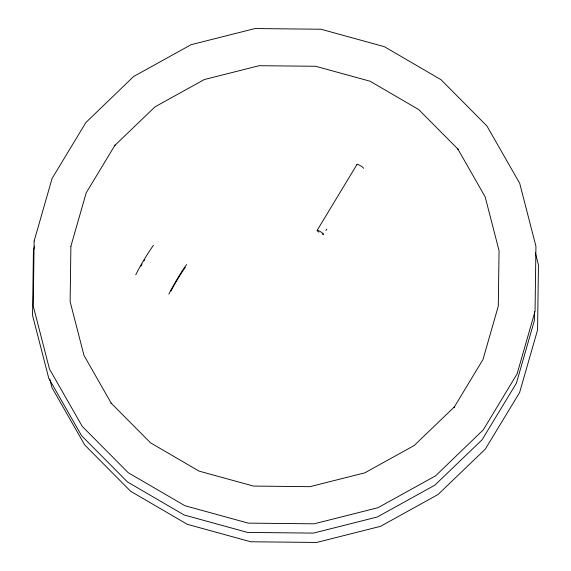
<?xml version="1.0" encoding="UTF-8"?>
<svg xmlns="http://www.w3.org/2000/svg" width="571" height="571" viewBox="0 0 571 571"><rect width="100%" height="100%" fill="white"/><g stroke="black" fill="none" stroke-linecap="round" stroke-linejoin="round"><path stroke-width="0.86" d="M534.485 311.673L534.363 320.574L516.405 383.184L482.074 439.798L434.852 485.157L377.338 516.983L313.458 533.107L247.557 532.422L184.133 514.985L127.504 481.974L81.532 435.644L48.792 378.337L32.547 315.37L33.432 250.376L34.645 246.144M317.162 230.341L357.061 164.334M325.884 230.591L326.805 229.071M535.334 252.846L538.453 264.923L537.568 329.917L519.61 392.527L485.279 449.141L438.057 494.5L380.543 526.326L316.662 542.45L250.762 541.765L187.338 524.328L130.709 491.317L84.736 444.987L51.997 387.68L49.77 379.051M317.255 230.777A3.826 0.635 31.2 0 1 319.082 230.927A3.826 0.635 31.2 0 1 323.279 233.696A3.826 0.635 31.2 0 1 322.172 234.031M318.896 232.161A3.826 0.635 31.2 0 1 317.626 231.169M356.989 164.484A3.826 0.635 31.2 0 1 360.522 165.761A3.826 0.635 31.2 0 1 363.491 168.381M168.852 294.101A26.366 2.434 -59.7 0 1 186.574 264.559M135.762 274.801A26.366 2.434 -59.7 0 1 153.485 245.259M171.022 290.989A22.647 2.091 -59.7 0 1 185.354 267.278M140.958 266.072A22.647 2.091 -59.7 0 1 142.065 264.109M143.971 260.84A22.647 2.091 -59.7 0 1 144.741 259.541M34.132 241.083L33.246 306.077L49.484 369.037L82.224 426.351L128.197 472.681L184.826 505.685L248.249 523.129L314.15 523.814L378.038 507.69L435.545 475.864L483.302 429.835L517.098 373.891L535.056 311.281L535.941 246.279L519.696 183.32L486.956 126.013L440.983 79.683L384.354 46.672L320.931 29.235L255.03 28.55L191.149 44.674L133.635 76.5L85.886 122.522L52.082 178.473L34.132 241.083M70.89 246.229L70.133 301.688L83.994 355.412L111.523 403.733L111.045 403.055L150.487 442.803L199.065 471.118L253.481 486.078L310.01 486.663L364.819 472.838L414.153 445.537L454.666 406.616L454.138 407.287L482.973 359.544L498.297 306.127L499.054 250.669L485.193 196.952L457.664 148.631L458.135 149.309L418.7 109.561L370.115 81.246L315.706 66.279L259.17 65.694L204.368 79.526L155.026 106.827L114.521 145.741L115.049 145.077L86.207 192.812L70.89 246.229"/></g></svg>
